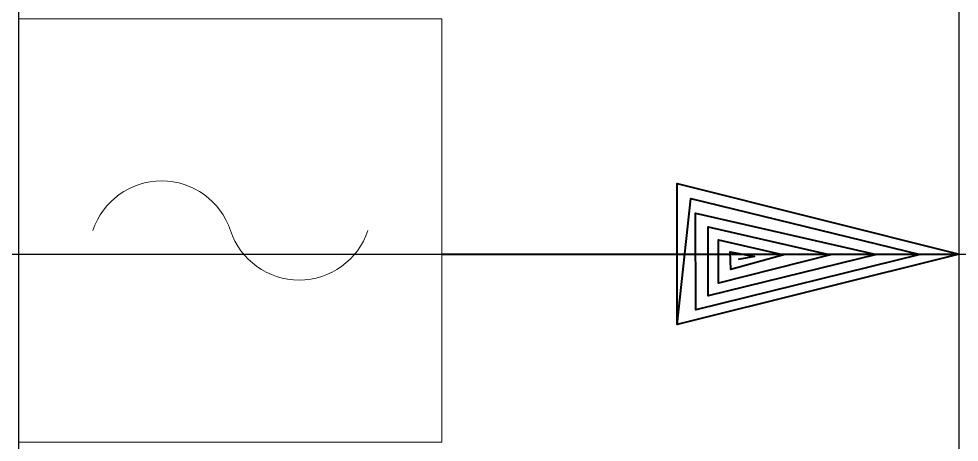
# Model space of a CAD drawing. Header units: metres. Extents: x 0 to 0.02, y -0.004 to 0.005.
import ezdxf

# ---------------------------------------------------------------- set-up
doc = ezdxf.new("R2010")
doc.units = ezdxf.units.M
doc.header["$PDMODE"] = 2
doc.layers.add('Level 3', color=7, linetype='Continuous')
doc.layers.add('Level 7', color=7, linetype='Continuous')

# ---------------------------------------------------------------- blocks, each defined once
blk = doc.blocks.new('ULTR. FLOW METER')
at = {"layer": 'Level 7', "color": 2, "linetype": 'Continuous', "lineweight": 13, "flags": 128}
blk.add_lwpolyline([(0, 0), (0, 0.009), (0.009, 0.009), (0.009, 0), (0, 0)], dxfattribs=at)
at = {"layer": 'Level 7', "color": 2, "linetype": 'Continuous', "lineweight": 13}
for centre, radius, start, end in [((0.0030374994304104, 0.004012499802433), 0.0015416129716232, 18.43495, 161.5650527777778), ((0.0059624994304104, 0.004987499802433), 0.0015416112301039, 198.43495, 341.5650527777779)]:
    blk.add_arc(centre, radius, start, end, dxfattribs=at)
blk = doc.blocks.new('00001A13')
at = {"layer": 'Level 3', "color": 131, "linetype": 'Continuous', "lineweight": 40, "true_color": 0x50f0ff, "flags": 128}
blk.add_lwpolyline([(-0.006, -0.0015), (-0.006, 0.0015), (0, 0), (-0.006, -0.0015), (-0.00571, 0.00118), (-0.00083, -1e-05), (-0.0056, -0.00119), (-0.0056099999999999, 0.00087), (-0.00176, -1e-05), (-0.00534, -0.00089), (-0.00534, 0.00058), (-0.00274, -2e-05), (-0.00512, -0.00062), (-0.00512, 0.0003), (-0.00373, -2e-05), (-0.00486, -0.00033), (-0.00487, 5e-05), (-0.00435, -5e-05), (-0.0047, -0.00012)], dxfattribs=at)
blk = doc.blocks.new('ULTRASONIC FLOW METER')
at = {"layer": 'Level 3', "color": 1, "linetype": 'Continuous', "lineweight": 40}
blk.add_line((0.009, 0), (0.02, 0), dxfattribs=at)
at = {"color": 9, "linetype": 'Continuous', "lineweight": 0, "true_color": 0xc8c8c8}
for name, p in [('ULTR. FLOW METER', (0, -0.004)), ('00001A13', (0.02, 0))]:
    blk.add_blockref(name, p, dxfattribs=at)

msp = doc.modelspace()

# ---------------------------------------------------------------- linework, layer by layer
for p in [(0, 0), (0.02, 0)]:
    msp.add_point(p)

# ---------------------------------------------------------------- block references
msp.add_blockref('ULTRASONIC FLOW METER', (0, 0))

doc.saveas('drawing.dxf')
